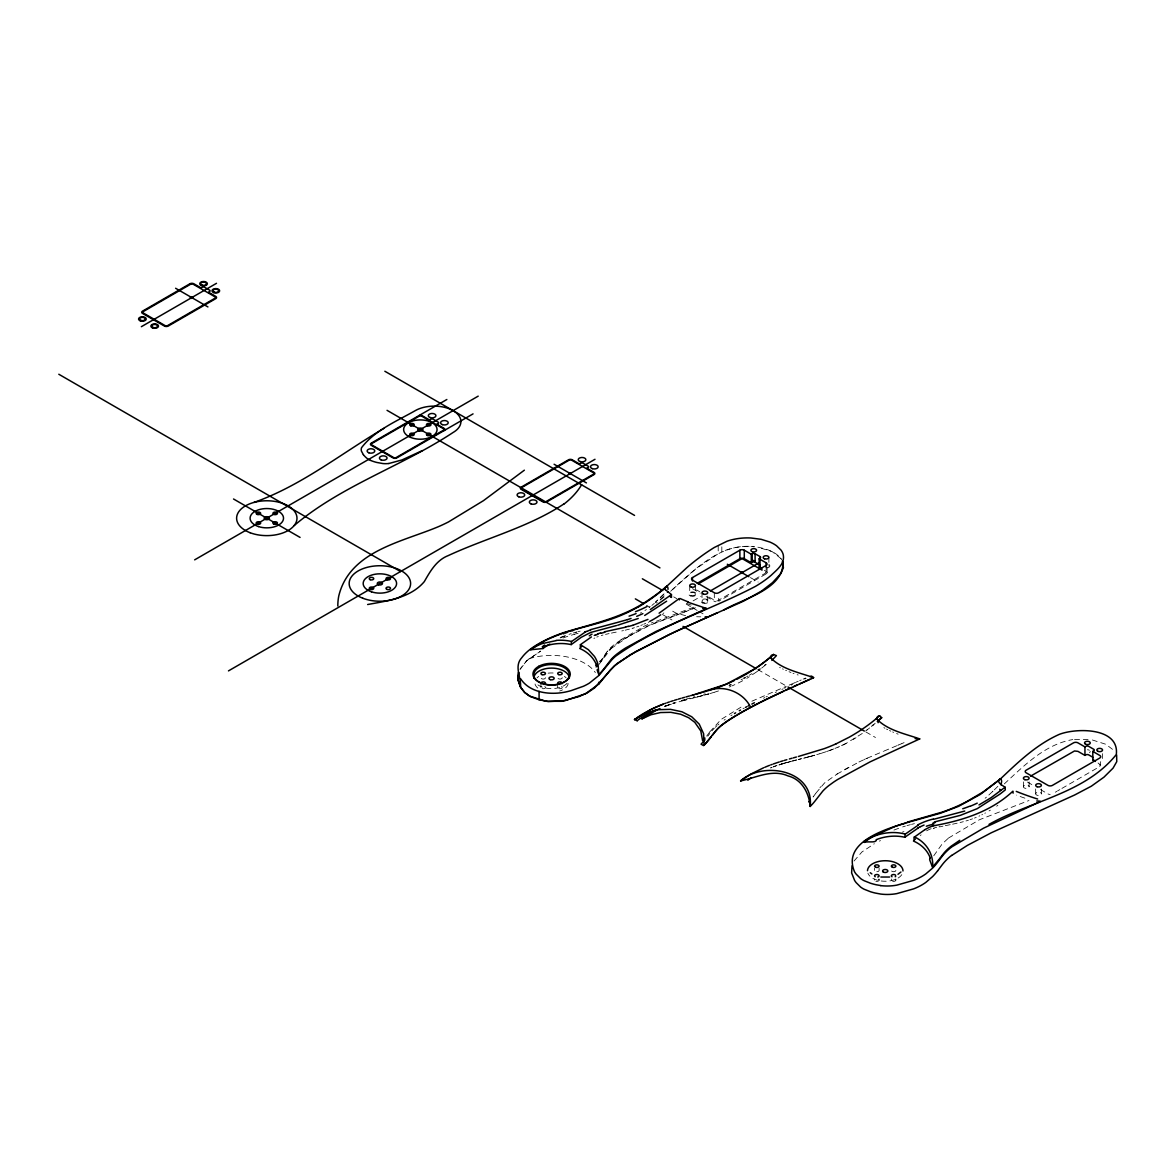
<?xml version="1.0" encoding="UTF-8"?>
<svg xmlns="http://www.w3.org/2000/svg" width="1176" height="1176" viewBox="0 0 1176 1176"><rect width="100%" height="100%" fill="white"/><g stroke="black" fill="none" stroke-linecap="round" stroke-linejoin="round"><path stroke-width="0.75" stroke-dasharray="5 3.75" d="M767.061 572.624L767.061 567.302M520.189 669.276L526.819 660.603L540.695 651.092L526.819 660.603L519.939 669.188M854.011 861.053L861.964 851.938L874.341 843.721M603.361 657.766L600.642 661.75A78.263 45.188 0 0 1 599.936 662.676M603.773 657.134L606.845 652.695A61.534 35.53 0 0 1 611.799 647.491M709.892 731.751L721.197 719.389L743.923 705.335M816.012 793.006L824.523 782.966L837.65 773.661M709.657 732.075L706.394 736.47M815.777 793.344L813.116 796.96L814.042 795.74M1100.721 761.607L1099.81 766.532L1060.546 789.199M707.79 736.191L709.819 733.471M607.183 651.445L601.024 660.53M933.759 855.775L942.152 843.971L948.62 837.959M599.054 664.366L611.211 648.476M819.922 787.744L820.819 786.685M663.734 594.277L655.561 602.215M997.88 786.332L993.705 790.463L994.528 789.655M664.043 593.851L655.267 602.318M664.102 595.732L660.03 599.731M988.84 795.035L993.852 790.316M993.014 791.11L992.338 791.771M677.303 584.972C698.603 565.832 723.152 542.753 754.404 546.752C743.35 545.796 731.913 547.105 721.829 551.926L721.829 543.415M670.658 591.263L675.627 586.574M672.334 589.705L695.913 568.758L718.198 553.734L718.198 545.223M715.229 727.341L717.037 725.665M1004.319 783.892C1024.178 765.547 1045.052 744.335 1072.777 739.572M611.138 648.549L628.219 636.642M654.356 603.303L651.857 605.449M875.209 723.24L870.24 727.4M986.399 797.181L985.135 798.225M717.977 724.857L718.948 724.048M873.974 724.342L872.827 725.283M873.283 724.901L872.151 725.842M766.267 664.396L762.974 667.057M664.102 596.982L656.311 603.038M869.593 727.915L868.652 728.664M762.533 667.395L761.68 668.071M865.668 730.972L868.123 729.076M867.785 729.34L866.918 730.017M760.798 668.747L757.006 671.599M648.932 607.595L650.255 606.566M948.459 838.076L979.387 819.76L1028.956 800.518M764.297 665.366L765.458 664.514M756.594 671.908L746.775 678.39M862.287 733.471L846.029 743.452A119.467 68.972 0 0 1 839.473 746.554L832.49 749.421M724.122 720.124L725.225 719.359M920.235 835.475L921.117 834.887M663.881 612.931L662.985 613.549M997.851 805.369L996.645 806.177M758.255 669.585L759.49 668.747M620.928 639.715L643.492 626.72M856.04 737.705L855.07 738.322M854.643 738.601L853.32 739.395M836.989 774.073L859.009 761.975M751.92 673.642L749.288 675.23M990.398 810.146L989.06 810.94M628.146 636.686L649.887 625.25L694.619 608.154M693.105 600.892L700.94 596.379M766.149 565.391L766.149 573.903L718.742 601.274L718.742 596.159M1055.357 792.198L1056.842 791.345M1057.577 790.904L1059.811 789.625M746.613 676.773L747.965 676.009M844.765 769.501L848.484 767.443M742.717 680.713L740.38 681.948A119.952 69.252 0 0 1 731.913 685.931M743.026 708.716L744.276 708.04M985.532 812.925L984.797 813.322M651.136 620.678L651.871 620.281M741.1 679.772L742.497 679.037M593.895 638.421L594.806 637.98M982.563 814.468L981.813 814.836M751.861 701.219L786.274 686.314M763.459 698.221L764.753 697.588M766.061 696.942L767.369 696.31M858.921 762.019L867.271 758.153M879.442 841.105L880.486 840.59M775.249 692.532L776.572 691.9M781.878 689.415L783.216 688.798M784.554 688.18L785.877 687.563M979.77 815.821L978.947 816.188M864.184 759.534L865.315 759.02M645.697 623.368L643.801 624.221M791.242 685.108L792.58 684.505M866.05 758.682L866.8 758.358M804.722 679.052L806.075 678.449M867.08 758.241L883.382 751.317M805.678 678.008L803.179 679.111M799.695 680.625L801.194 679.978M798.21 681.257L796.24 682.109M904.079 742.629L901.86 743.585M795.505 682.418L793.05 683.462M901.61 743.688L898.949 744.82M695.486 607.786L695.207 607.889M792.565 683.668L789.169 685.108M897.7 745.349L898.685 744.937M694.296 608.051L676.773 614.96M896.729 745.76L883.852 751.126M693.678 607.213L653.341 622.354M730.84 686.387L729.223 687.049M642.552 624.75L640.832 625.441M976.212 817.379L974.478 818.084M596.82 637.083L598.29 636.51M893.936 830.065L900.581 827.61M664.469 706.673L667.204 705.644M770.515 767.972L772.059 767.369L770.912 767.81M833.696 748.965L831.432 749.832M560.776 637.23L571.168 633.614M665.057 706.306L670.849 704.145L668.879 704.85M832.093 749.582L829.462 750.553M664.91 705.982L666.498 705.38M773.176 766.796L776.968 765.414M638.891 626.176L636.613 626.984M773.323 766.899L776.116 765.914M830.859 750.038L826.625 751.538M667.483 705.541L671.408 704.159M972.552 818.819L969.994 819.716M674.98 615.607L653.209 623.633A136.754 78.954 0 0 0 643.331 628.013L620.707 640.979A110.25 63.651 0 0 0 611.74 647.462M668.1 704.806L669.717 704.233M825.846 751.802L821.73 753.125M718.507 690.929L714.464 692.223M672.981 703.13L674.627 702.587M933.332 828.668L934.156 828.389M672.878 703.468L674.921 702.807M778.953 764.959L780.114 764.591M673.128 703.601L676.053 702.689M902.683 826.919L905.373 826.081M779.247 764.856L781.408 764.18M821.201 753.302L819.731 753.757M968.392 820.231L965.996 820.966M634.452 627.69L632.953 628.146M902.315 832.138L903.932 831.638M781.085 764.282L780.291 764.532L782.76 763.768M714.155 692.326L710.01 693.561M819.525 753.816L816.761 754.639M781.04 764.062L789.64 761.636M781.584 764.135L785.759 762.901M601.303 635.51L602.95 635.04M783.069 763.68L783.951 763.415M632.909 628.16L632.085 628.396M681.301 700.529L684.697 699.544M703.483 694.325L705.174 693.84M679.052 701.807L681.169 701.205M709.04 693.84L704.248 695.178M814.836 755.198L807.456 757.226M906.99 825.611L910.4 824.67M573.329 632.967L576.74 632.026A124.965 69.707 -0.8 0 0 574.476 632.659M686.402 699.058L689.812 698.103M706.159 694.663L708.422 694.031L692.649 698.103M787.288 762.474L786.377 762.724L789.125 761.975M787.597 762.386L791.198 761.416M693.237 697.162L694.942 696.692M682.095 700.955L692.399 698.265M810.352 756.447L814.542 755.301L798.754 759.373M790.007 761.739L790.978 761.475M703.277 695.442L699.426 696.457M809.397 756.712L798.21 759.608M681.316 700.955L690.327 698.662M963.335 821.701L960.086 822.524M629.38 629.145L625.176 630.189M792.536 761.063L794.109 760.652M805.178 757.814L806.486 757.476M796.622 760.005L793.477 760.813M698.47 696.707L693.678 697.927M803.62 758.211L804.575 757.976M911.547 824.361L914.428 823.641M577.886 631.732L580.194 631.144M791.874 761.063L796.431 759.931M605.552 634.379L609.08 633.585M939.653 826.904L942.917 826.169M957.132 823.2L952.619 824.185M623.471 630.571L621.781 630.953M611.432 633.085L616.195 632.115M945.313 825.67L950.296 824.655M1074.555 739.381L1088.065 739.395M696.618 616.739L700.764 616.827M685.593 615.651L675.965 613.093L670.952 610.197M1092.372 739.983L1105.896 744.29L1114.231 750.67M798.166 675.009L797.137 674.686M794.035 673.627L793.021 673.26M898.111 734.147L896.597 733.574M790.992 672.496L788.993 671.716M893.642 732.369L892.687 731.972M786.568 670.702L785.627 670.291M890.82 731.149L889.468 730.531M783.348 669.262L782.481 668.85M887.748 729.693L886.513 729.076M780.394 667.806L779.615 667.395M884.969 728.253L883.882 727.635M764.4 570.331L766.149 571.345A3.131 1.808 0 0 1 766.149 573.903M1098.061 762.974L1100.721 765.253M750.42 577.578L758.108 582.017M696.56 589.882L699.676 591.69M709.055 597.099L715.302 600.701A1.735 1 0 0 0 717.757 600.701L765.164 573.329A1.735 1 0 0 0 765.164 571.904M692.458 588.647L700.264 593.16M706.115 596.541L714.317 601.274A3.131 1.808 0 0 0 715.949 601.759M1027.471 782.069L1033.63 785.627M1040.451 789.566L1047.978 793.903A3.131 1.808 0 0 0 1050.183 794.432M673.686 596.864L676.817 598.672M686.211 604.096L697.177 610.432M698.735 611.329L703.439 614.048M646.477 605.287L649.652 607.125M662.382 614.46L671.922 619.972M757.785 669.556L786.421 686.078M865.933 731.986L875.473 737.484M781.026 558.615L772.235 551.662L757.873 547.207C766.752 548.854 776.557 551.911 781.82 559.82M1102.544 753.669L1102.544 758.52M1041.392 788.964L1041.392 793.829A2.866 1.661 0 0 1 1037.1 795.255A2.866 1.661 0 0 1 1037.1 792.389A2.866 1.661 0 0 1 1041.392 793.829M1035.659 788.964L1035.659 793.829M1029.118 781.878L1029.118 786.729A2.866 1.661 0 0 1 1024.811 788.17A2.866 1.661 0 0 1 1024.811 785.303A2.866 1.661 0 0 1 1029.118 786.729M1023.385 781.878L1023.385 786.729M895.862 879.016L895.862 880.089M891.349 879.016L891.349 880.089M879.104 868.27L879.104 870.402A2.264 1.308 0 0 1 876.385 871.681A2.264 1.308 0 0 1 874.768 869.887M879.104 879.016L879.104 880.089M874.577 868.27L874.577 870.402M874.577 879.016L874.577 880.089M768.883 557.38L768.883 565.891M714.317 592.763L714.317 601.274M707.731 596.085L707.731 601.186A2.866 1.661 0 0 1 703.439 602.626A2.866 1.661 0 0 1 703.439 599.76A2.866 1.661 0 0 1 707.731 601.186M701.999 592.675L701.999 601.186M695.457 585.589L695.457 594.101A2.866 1.661 0 0 1 691.15 595.526A2.866 1.661 0 0 1 691.15 592.66A2.866 1.661 0 0 1 695.457 594.101M689.724 585.589L689.724 594.101M557.689 683.197L557.689 687.445M540.931 683.197L540.931 687.445M567.155 683.271A17.758 10.261 0 0 1 551.559 688.607A17.758 10.261 0 0 1 535.977 683.271M768.81 565.538A2.866 1.661 0 0 1 768.81 566.244M767.149 567.405A2.866 1.661 0 0 1 765.811 567.538M529.009 658.722A47.113 27.21 0 0 1 595.335 672.54M768.81 564.392A3.822 2.205 0 0 1 769.486 566.803A3.822 2.205 0 0 1 765.87 568.096M562.202 677.641A2.264 1.308 0 0 1 559.952 679.067A2.264 1.308 0 0 1 557.703 677.641M544.782 686.534A2.264 1.308 0 0 1 544.782 688.372A2.264 1.308 0 0 1 541.592 688.372A2.264 1.308 0 0 1 541.592 686.534M568.199 683.609A16.714 9.658 0 0 1 559.673 691.047M537.785 688.078A16.714 9.658 0 0 1 534.933 681.61M536.947 677.92A16.714 9.658 0 0 1 538.726 676.42M548.134 673.157A16.714 9.658 0 0 1 554.999 673.157M564.406 676.42A16.714 9.658 0 0 1 566.185 677.92M545.429 677.641A2.264 1.308 0 0 1 543.18 679.067A2.264 1.308 0 0 1 540.931 677.641M561.54 686.534A2.264 1.308 0 0 1 561.54 688.372A2.264 1.308 0 0 1 558.35 688.372A2.264 1.308 0 0 1 558.35 686.534M649.034 621.986A136.93 107.986 24.5 0 1 648.285 622.354M691.194 605.067A29.532 6.659 18.2 0 1 683.682 602.274M643.345 626.632A133.902 77.91 0.3 0 1 653.224 622.251M621.163 639.847A108.486 62.843 0.1 0 0 612.196 646.271A59.947 34.913 0.5 0 0 607.286 651.475M600.51 660.398A78.527 44.82 -0.8 0 1 599.26 661.897M563.069 637.98A100.621 58.094 0 0 1 574.697 634.217M574.682 634.202A141.811 81.879 0 0 1 578.092 633.276M560.158 637.936A95.315 53.684 -0.8 0 1 565.2 636.025M563.231 634.217A103.591 61.181 0.8 0 1 573.065 630.983M641.493 612.505A70.119 40.19 -0.3 0 1 640.303 613.137M646.403 609.535A73.809 42.277 -0.4 0 1 644.918 610.506M846.029 743.452A119.776 69.149 0 0 1 838.018 747.186M730.899 715.669A196.48 113.44 0 0 1 732.075 714.949M711.965 730.796A79.292 45.776 0 0 1 714.361 728.194M1024.899 798.166A30.547 7.056 18.1 0 1 1016.681 795.108M939.007 826.787A81.658 46.599 5.5 0 1 939.462 826.669M933.803 828.08A54.184 29.944 4.6 0 1 936.699 827.242M926.6 830.815A39.999 20.654 2.5 0 1 931.686 828.477M1090.255 751.435A2.866 1.661 0 0 1 1089.417 752.611M1087.388 749.774A2.866 1.661 0 0 1 1089.417 750.259M895.862 870.402A2.264 1.308 0 0 1 893.613 871.71A2.264 1.308 0 0 1 891.349 870.402M878.443 879.163A2.264 1.308 0 0 1 878.443 881A2.264 1.308 0 0 1 875.238 881A2.264 1.308 0 0 1 875.238 879.163M895.201 879.163A2.264 1.308 0 0 1 895.201 881A2.264 1.308 0 0 1 892.011 881A2.264 1.308 0 0 1 892.011 879.163M901.786 874.679A17.758 10.261 0 0 1 883.896 881.221A17.758 10.261 0 0 1 867.888 873.224M690.459 595.938A3.822 2.205 0 0 0 696.398 594.247A3.822 2.205 0 0 0 690.9 592.116A3.822 2.205 0 0 0 690.459 595.938M702.748 603.023A3.822 2.205 0 0 0 708.687 601.333A3.822 2.205 0 0 0 703.189 599.216A3.822 2.205 0 0 0 702.748 603.023"/><path stroke-width="1.5" d="M591.41 636.922L580.4 644.683L580.371 647.55L581.547 646.594M542.739 646.962A44.776 37.441 -24.3 0 1 571.271 644.639L571.374 641.626L585.001 632.247M877.281 721.535L881.691 717.669L879.648 715.772L877.575 716.537L876.429 718.712C887.439 730.399 904.961 733.706 919.72 738.91L870.137 761.842L837.753 779.438A166.874 96.344 0 0 0 833.534 782.172L828.786 785.627A75.073 43.35 0 0 0 822.7 791.213L815.38 800.562A119.423 68.958 0 0 1 810.205 806.457C809.044 793.138 802.076 779.512 788.008 775.895C771.897 768.839 755.918 777.88 740.601 780.879L750.803 774.073L763.753 767.707M687.563 602.068L706.629 608.536L655.84 631.512L625.691 647.932A158.672 91.61 0 0 0 621.575 650.622L616.959 654.003A72.589 41.91 0 0 0 611.079 659.501L603.979 668.747A111.823 64.562 0 0 1 598.834 674.598L598.084 664.778A39.94 33.002 -20.6 0 0 594.453 656.414L588.367 649.681L580.4 644.683M731.648 718.168A166.874 96.344 0 0 0 727.415 720.917L721.167 725.577A73.735 42.571 0 0 0 717.566 728.914L704.086 745.187L703.601 733.692L699.25 724.151L691.767 716.787L681.933 711.774L670.511 709.349L658.295 709.701L646.021 713.053L634.481 719.609L637.318 720.785M810.19 806.442C814.307 770.251 763.209 760.534 740.601 780.879M1001.643 781.57L1001.129 784.201A31.355 18.096 0 0 0 1001.026 784.848L1000.952 784.539M771.868 660.412L776.439 655.605L773.529 654.518L771.471 655.282L770.309 657.443C781.334 669.129 798.857 672.437 813.616 677.655C782.657 691.856 750.655 704.791 722.623 724.401A75.073 43.35 0 0 0 716.596 729.943L715.449 731.251M851.997 865.859L851.63 872.93L854.599 880.427A61.27 35.368 0 0 0 856.128 882.603L860.567 887.027A27.004 15.597 0 0 0 864.11 889.218L870.46 891.731A47.716 27.548 0 0 0 875.032 892.996L880.809 894.083A31.164 17.993 0 0 0 896.818 893.613L913.678 888.85A55.287 31.928 0 0 0 925.777 882.441L932.642 876.546A123.333 71.207 0 0 0 937.566 870.887M940.109 858.054L943.902 853.115A74.764 43.159 0 0 1 951.355 846.058L959.778 840.296M939.874 858.392L932.465 867.227L929.643 859.656L930.113 858.289M711.304 736.617L709.26 739.307A119.423 68.958 0 0 1 704.086 745.187M712.318 735.279L714.758 732.104M937.581 870.887L942.108 864.904A84.672 48.892 0 0 1 951.56 855.422M705.041 739.807L701.072 744.188L703.615 745.643M704.997 738.116L702.601 740.63L700.793 730.957L694.81 722.329L688.621 717.698L680.581 714.2L670.835 712.318L660.515 712.553L650.931 714.758L641.699 718.962L657.134 709.804M900.934 872.033L897.964 874.297M810.161 800.43L808.72 801.9M294.147 525.584C341.334 485.541 401.751 466.402 453.083 432.489A26.754 15.45 0 0 0 453.083 410.645A26.754 15.45 0 0 0 415.26 410.645C396.591 421.273 374.791 430.269 361.532 447.718A17.64 10.187 0 0 0 361.429 451.128L363.355 454.671M1001.614 780.732L1000.776 778.718L980.314 794.432L958.411 806.413L940.388 813.263L911.297 821.436M773.529 654.518L770.809 656.87A218.398 126.097 0 0 1 754.463 669.041L726.254 684.182L693.017 695.016M571.33 644.507L581.267 637.289L590.528 632.526M671.452 597.437L671.452 594.571L665.19 589.558M671.452 594.571L650.313 609.55M747.818 780.217L749.597 778.865M915.457 839.032L914.031 840.178L914.061 837.312L925.056 829.55M1000.717 778.703A27.357 7.012 14.8 0 0 999.615 779.203C996.057 782.422 1002.849 785.656 1005.112 787.214L991.059 797.71L978.991 804.928M524.364 470.18L483.468 500.653L448.556 521.894A163.082 94.153 0 0 1 439.618 526.157C402.927 541.945 349.728 550.559 338.761 596.011A151.189 87.289 0 0 0 337.821 606.022M635.937 718.477L634.481 719.609L651.357 709.304A133.035 76.808 0 0 1 663.249 704.159M543.091 648.535L530.626 649.755C554.616 631.291 585.663 628.278 613.402 618.37A137.401 79.321 0 0 0 633.629 609.403M666.645 601.201L644.683 615.46M951.678 855.466L967.363 845.412L991.118 832.858L1074.658 794.991L1091.372 786.171L1103.985 777.145L1113.069 768.119L1116.759 761.636L1116.627 754.948M563.995 503.887C528.509 527.318 486.511 537.858 448.232 555.601C436.443 560.173 430.24 571.271 424.315 581.606C410.586 597.952 387.448 600.877 367.632 604.523M749.803 778.718L751.038 777.85M637.054 717.654L642.684 713.964M881.691 717.669L878.472 720.462L878.134 722.696M659.104 613.196L679.258 598.555L679.346 599.907M732.501 717.639L736.014 715.508M383.89 428.387C340.981 453.613 301.409 485.703 254.001 502.417M737.352 714.729L746.936 709.363M141.355 326.693L216.502 283.313M446.851 399.502L371.204 443.176A2.602 1.499 0 0 0 371.204 445.292L393.063 457.92A2.602 1.499 0 0 0 396.753 457.92L473.046 413.879M429.666 419.905L430.769 419.273A1.735 1 0 0 1 433.238 419.273L438.148 422.11A1.735 1 0 0 1 438.148 423.522L437.046 424.168M194.643 559.85L478.206 396.136M579.592 463.917L580.709 463.285A1.735 1 0 0 1 583.164 463.285L588.073 466.122A1.735 1 0 0 1 588.073 467.534L586.971 468.18M228.467 670.893L594.997 459.287M692.458 580.988L692.458 577.578L739.866 550.206A3.131 1.808 0 0 1 744.29 550.206L751.288 554.249L752.155 553.749A2.087 1.205 0 0 1 755.095 553.749L760.005 556.586L760.005 566.803L759.152 567.302L759.152 558.791L760.005 558.291A2.087 1.205 0 0 0 760.005 556.586M697.192 583.355L739.866 558.718A3.131 1.808 0 0 1 744.29 558.718L751.288 562.76L752.155 562.26A2.087 1.205 0 0 1 755.095 562.26L760.005 565.097A2.087 1.205 0 0 1 760.299 565.318M698.176 583.928L740.851 559.291A1.735 1 0 0 1 743.305 559.291L762.048 570.11M710.319 590.955L758.858 562.937M1030.558 776.16L1074.496 750.979L1077.951 751.361L1084.948 755.404L1085.801 754.904A2.087 1.205 0 0 1 1088.755 754.904L1093.048 757.388M1092.813 751.42L1099.81 755.462A3.131 1.808 0 0 1 1099.81 758.02L1052.402 785.392A3.131 1.808 0 0 1 1047.978 785.392L1026.104 772.779A3.131 1.808 0 0 1 1026.104 770.221L1073.526 742.85A3.131 1.808 0 0 1 1077.951 742.85L1084.948 746.892L1085.801 746.393A2.087 1.205 0 0 1 1088.755 746.393L1093.665 749.23A2.087 1.205 0 0 1 1093.665 750.935L1092.813 751.42L1092.813 759.931L1095.429 761.445M1092.813 759.931L1093.665 759.446M643.684 713.376L649.902 710.025M918.338 825.067L905.035 834.269L904.976 837.15L918.221 827.977M637.657 607.257L633.658 609.433M739.307 710.76L740.542 710.069M743.879 678.287L745.261 677.538M747.407 709.113L759.211 702.983M745.525 707.379L746.789 706.702M748.054 706.041L749.318 705.38M876.429 839.693C876.311 843.383 868.549 840.972 864.287 842.383M585.971 631.747L586.824 631.306M736.705 679.331L742.967 675.994A212.165 122.495 0 0 0 773.47 654.488M751.861 704.056L754.419 702.748M422.36 450.599L401.942 459.948L388.874 463.506M760.166 702.498L764.988 700.102M594.262 635.393L595.071 635.011M765.958 699.632L783.569 691.209M989.016 824.376C1031.073 800.768 1085.139 793.447 1116.318 754.507C1119.493 727.532 1076.804 727.635 1059.297 734.368C1037.085 744.246 1019.107 761.181 1001.717 777.733A225.851 130.389 0 0 1 998.983 780.114L983.415 791.771L966.687 801.635A147.897 85.392 0 0 1 942.094 812.146L907.24 822.142M650.975 709.495L657.649 706.438M647.961 619.399L632.997 625.235M734.559 680.389L730.149 682.462A138.107 79.733 0 0 1 717.992 687.431L703.733 692.017M785.553 690.283L791.522 687.548M836.268 743.732L849.087 737.264A212.165 122.495 0 0 0 879.575 715.758M793.506 686.637L797.504 684.814M657.899 709.451L659.957 708.54M799.504 683.918L809.573 679.434M1039.863 801.738L983.503 828.198L951.678 846.955A84.672 48.892 0 0 0 942.108 856.393L937.581 862.375A123.333 71.207 0 0 1 932.671 868.05L925.777 873.93A55.287 31.928 0 0 1 913.693 880.339L896.847 885.131A31.164 17.993 0 0 1 880.78 885.631M810.146 676.656L811.513 676.053L813.616 677.655L811.587 678.537M717.478 612.681L668.909 634.658L630.307 654.753L614.386 665.822L594.6 687.916L587.5 692.723L578.842 696.648L561.334 701.308L545.987 701.278L529.509 696.074L524.702 692.502L520.689 687.387L524.702 692.502L530.464 696.574L539.078 699.764L548.295 701.587L564.936 700.675L585.501 693.781L598.981 683.918L610.153 670.158L617.15 663.499L635.834 651.563L676.112 631.247L743.555 601.142L761.607 591.028L772.514 582.62L780.923 573.491L783.407 567.626L782.466 561.055M723.946 609.903C742.335 598.863 783.583 589.617 782.981 562.319M729.385 685.314L730.899 684.653M638.23 618.488L617.723 625.22M658.795 705.953L659.942 705.468M764.9 767.222L769.56 765.341M590.528 629.66L616.724 622.619M661.103 704.997L663.455 704.086M590.705 632.453L616.445 625.544M597.393 634.011L600.642 632.864M708.775 690.503C724.181 684.52 743.629 692.458 750.67 707.379M664.646 703.63L665.837 703.189M770.75 764.9L771.956 764.459M895.333 826.346L873.93 835.945A86.539 49.965 0 0 0 864.257 842.383M667.042 702.763L669.467 701.91M773.147 764.018L779.291 761.96M631.071 618.429L627.514 619.62M895.921 826.14L898.92 825.126M964.732 811.058L933.553 819.304M670.702 701.499L673.172 700.705M933.23 825.846C962.1 820.686 990.971 811.734 1012.918 791.183L1012.962 791.86A103.664 53.479 -64.8 0 1 1013.109 793.168M899.522 824.92L902.58 823.964M543.062 643.404L556.13 640.626M627.396 619.649L617.18 622.501M674.421 700.308L676.935 699.544M780.541 761.578L783.04 760.813M903.197 823.773L905.667 823.024M632.85 625.279L628.469 626.485M678.199 699.161L680.728 698.426M784.304 760.431L786.847 759.696M701.822 692.561L696.074 694.178M682.006 698.059L684.55 697.353M789.39 758.976L791.948 758.255M910.665 821.598C890.114 827.698 840.987 840.605 854.599 871.916A61.27 35.368 0 0 0 856.128 874.091L860.567 878.516A27.004 15.597 0 0 0 864.11 880.706L870.46 883.22A46.922 27.092 0 0 0 876.12 884.749L880.809 885.572M685.902 696.971L689.43 696.001M793.227 757.903L796.431 757.021M690.621 695.678L694.163 694.707M798.357 756.491L824.097 748.7A138.107 79.733 0 0 0 836.254 743.732M934.361 821.965L960.366 815.35L977.212 808.662L999.967 794.094L1005.289 789.919L1005.112 787.214M604.376 631.821L625.632 627.19M889.6 877.031L880.853 877.031M705.144 616.797L708.143 616.753M702.66 608.315L706.629 608.536M1036.762 800.974L1040.29 801.179M915.09 738.601L919.72 738.91M520.63 678.773C530.391 693.84 552.793 695.56 568.949 691.209A90.464 52.229 0 0 0 571.213 690.591L583.384 686.284A53.728 31.017 0 0 0 589.426 683.08L598.981 675.406L612.093 659.515A73.735 42.571 0 0 1 615.695 656.164C658.369 625.735 709.378 610.55 755.462 586.368A133.226 76.91 0 0 0 771.074 575.373C776.63 569.978 784.936 563.98 783.319 555.101A31.443 18.154 0 0 0 781.026 550.118L776.572 545.782A34.751 20.066 0 0 0 769.839 542.033L761.166 539.314L750.847 537.976A39.528 22.814 0 0 0 727.033 541.225L714.273 547.501A235.626 136.034 0 0 0 698.221 558.512L697.03 559.379A294.588 170.079 0 0 0 686.475 568.008L667.174 585.883A217.707 125.685 0 0 1 648.99 599.642C623.677 617.547 592.969 623.618 563.907 632.541A128.316 74.073 0 0 0 553.323 636.539A133.167 76.881 0 0 0 544.738 640.464C536.227 644.83 527.627 649.858 521.806 657.649C513.647 666.527 521.482 677.229 520.512 687.078L517.852 679.375L518.587 672.393L517.852 679.375L520.512 687.078M370.514 460.375L369.514 459.934A10.305 5.954 0 0 1 367.691 458.905L366.956 458.317A35.236 20.345 0 0 1 363.384 454.656M759.152 558.791L766.149 562.834L766.149 566.244M759.152 567.302L761.945 568.919M579.356 463.917L572.227 459.801A2.602 1.499 0 0 0 568.537 459.801L521.13 487.187A2.602 1.499 0 0 0 521.13 489.304L542.989 501.931A2.602 1.499 0 0 0 546.678 501.931L594.086 474.56A2.602 1.499 0 0 0 594.086 472.429L586.971 468.313M554.102 464.241L586.427 482.895M727.327 564.245L748.877 576.696M384.846 371.249L634.555 515.411M429.431 419.905L422.302 415.804A2.602 1.499 0 0 0 418.612 415.804M437.046 424.301L444.16 428.417A2.602 1.499 0 0 1 444.16 430.548M175.606 288.267L207.931 306.921M387.051 410.336L659.942 567.89M642.361 578.783L662.72 590.528M635.349 598.863L643.301 603.45M683.05 626.396L756.197 668.63M788.008 686.99L864.331 731.06M58.8 374.247L400.546 571.551M233.524 498.991L300.071 537.417M538.682 666.322L539.284 667.395M871.872 873.93L870.255 872.724M597.099 669.805L598.805 674.598M1084.948 746.892L1084.948 755.404M755.095 553.749L755.095 562.26M752.155 553.749L752.155 562.26M751.288 554.249L751.288 562.76M744.29 550.206L744.29 558.718M739.866 550.206L739.866 558.718M539.078 691.268L539.078 699.764M637.142 720.697A104.708 60.446 0 0 1 655.738 709.834M533.801 678.361A17.758 10.261 0 0 1 551.559 668.1A17.758 10.261 0 0 1 569.331 678.361M760.372 566.509A2.087 1.205 0 0 1 760.005 566.803M753.331 560.438A2.866 1.661 0 0 1 752.861 560.379M598.687 682.286A47.113 27.21 0 0 1 598.599 684.285M755.124 560.849A3.822 2.205 0 0 1 751.758 560.687M388.874 463.506A17.64 10.187 0 0 1 382.979 463.565L376.835 462.462A35.236 20.345 0 0 1 370.484 460.389M581.635 484.703A120.07 69.325 0 0 1 564.142 503.945M579.724 648.461A39.293 31.943 -12.8 0 1 596.702 665.572M688.034 601.833A36.853 6.556 19.6 0 1 680.11 598.51M589.264 635.863A58.388 32.472 6.9 0 1 592.028 634.129M595.526 635.246A39.587 19.433 0.8 0 1 597.849 634.29M601.098 633.276A57.021 30.605 3.7 0 1 604.817 632.276M628.322 626.293A146.456 95.829 10 0 1 625.485 626.984M660.721 614.798A154.041 120.452 23.2 0 1 649.696 621.428M556.145 640.376A49.73 42.38 -27.2 0 1 571.448 641.449M671.231 597.29A26.21 7.379 15.5 0 1 670.158 596.585M584.575 632.071A64.371 31.576 0.6 0 1 585.545 631.541M587.03 631.409A51.2 25.196 0.7 0 1 590.734 629.777M636.098 613.578A115.395 75.293 8 0 1 629.072 616.136M647.138 606.448A138.592 99.269 14.6 0 1 635.452 611.696M642.875 613.622A131.153 92.772 13.5 0 1 636.686 616.342M542.224 646.815A71.545 41.439 0.5 0 1 544.62 645.051M665.263 589.573A22.623 5.806 15.7 0 1 664.94 587.574L667.115 586.089A13.186 7.615 0 0 1 667.997 589.382M666.968 586.03A211.592 122.157 0 0 1 637.774 607.33M766.149 562.834A3.131 1.808 0 0 1 766.149 565.391L718.742 592.763A3.131 1.808 0 0 1 714.317 592.763L692.458 580.135A3.131 1.808 0 0 1 692.458 577.578M541.21 683.829A2.264 1.308 0 0 1 542.224 682.021A2.264 1.308 0 0 1 545.282 682.712A2.264 1.308 0 0 1 543.871 684.432M559.261 684.432A2.264 1.308 0 0 1 557.85 682.712A2.264 1.308 0 0 1 560.908 682.021A2.264 1.308 0 0 1 561.922 683.829M530.567 649.666A45.041 39.249 -28.3 0 1 543.033 643.316M597.04 664.278A78.527 44.82 -0.8 0 1 595.85 665.44M597.305 665.704A78.263 45.188 0 0 1 596.144 666.895M667.395 592.292A19.492 6.527 0 0 1 667.953 591.866M543.018 648.505A71.795 41.454 0 0 1 549.795 644.066M734.456 713.538A196.48 113.44 0 0 1 735.661 712.832M914.369 836.871A42.365 35.339 -24 0 1 932.656 867.227M913.429 841.031A38.543 31.326 -12.8 0 1 930.304 858.23M1037.629 799.018A32.678 3.851 19.4 0 1 1016.27 791.389M925.115 829.58A48.245 24.975 2.6 0 1 933.156 825.802M863.743 841.619A47.496 41.439 -28.3 0 1 905.108 834.078M876.399 839.59A44.379 37.117 -24.3 0 1 904.917 837.283M1000.717 790.463A20.947 7.027 0.7 0 1 999.688 789.214M917.868 824.846A56.727 27.827 0.6 0 1 933.244 819.025M969.744 806.207A115.395 75.293 8 0 1 962.718 808.765M977.227 803.135A131.918 93.889 14 0 1 970.523 806.119M932.877 823.141A84.569 35.574 -2.2 0 1 935.126 822.553M926.32 826.258A56.683 25.46 -1.1 0 1 933.817 824.053M920.411 826.713A51.053 25.549 1.4 0 1 924.057 825.082M918 827.889A62.798 30.914 0.8 0 1 920.249 826.699M867.476 870.696A17.758 10.261 0 0 1 885.455 860.729A17.758 10.261 0 0 1 902.992 870.96M875.238 876.752A2.264 1.308 0 0 1 875.458 874.797A2.264 1.308 0 0 1 878.781 875.164A2.264 1.308 0 0 1 877.737 877.031M895.686 876.34A2.264 1.308 0 0 1 895.201 876.752M892.011 876.752A2.264 1.308 0 0 1 892.334 874.753A2.264 1.308 0 0 1 895.686 875.312M190.38 297.513C192.82 300.527 194.025 294.956 190.409 297.425M418.95 429.475C421.317 432.489 422.728 426.917 418.979 429.402M568.875 473.487C571.448 476.5 572.506 470.782 568.875 473.487M740.571 572.609C743.644 575.52 743.379 569.992 740.586 572.536M189.924 283.769L142.517 311.14A2.778 1.602 0 0 0 142.517 313.404L164.375 326.031A2.778 1.602 0 0 0 168.3 326.031L215.722 298.66A2.778 1.602 0 0 0 215.722 296.381L208.475 292.207L209.578 291.56A1.735 1 0 0 0 209.578 290.149L204.668 287.311A1.735 1 0 0 0 202.213 287.311L201.096 287.944L193.849 283.769A2.778 1.602 0 0 0 189.924 283.769M190.659 284.195L143.251 311.566A1.735 1 0 0 0 143.251 312.978L165.11 325.605A1.735 1 0 0 0 167.565 325.605L214.987 298.234A1.735 1 0 0 0 214.987 296.808L193.114 284.195A1.735 1 0 0 0 190.659 284.195M419.229 416.157L371.822 443.528A1.735 1 0 0 0 371.822 444.94L393.681 457.567A1.735 1 0 0 0 396.136 457.567L443.543 430.195A1.735 1 0 0 0 443.543 428.77L421.684 416.157A1.735 1 0 0 0 419.229 416.157M569.155 460.169L521.747 487.54A1.735 1 0 0 0 521.747 488.951L543.606 501.579A1.735 1 0 0 0 546.061 501.579L593.483 474.207A1.735 1 0 0 0 593.483 472.781L571.61 460.169A1.735 1 0 0 0 569.155 460.169M250.12 532.728A30.194 17.434 0 0 0 296.925 519.278A30.194 17.434 0 0 0 253.34 502.593A30.194 17.434 0 0 0 250.12 532.728M368.852 452.804A3.822 2.205 0 0 0 374.776 451.114A3.822 2.205 0 0 0 369.279 448.982A3.822 2.205 0 0 0 368.852 452.804M381.127 459.889A3.822 2.205 0 0 0 387.066 458.199A3.822 2.205 0 0 0 381.568 456.082A3.822 2.205 0 0 0 381.127 459.889M430.078 417.524A3.822 2.205 0 0 0 435.928 415.745A3.822 2.205 0 0 0 430.328 413.717A3.822 2.205 0 0 0 430.078 417.524M410.527 437.369A16.714 9.658 0 0 0 436.972 430.548A16.714 9.658 0 0 0 413.511 420.743A16.714 9.658 0 0 0 410.527 437.369M419.038 430.857A2.602 1.499 0 0 0 422.934 429.549A2.602 1.499 0 0 0 419.038 428.255A2.602 1.499 0 0 0 419.038 430.857M410.821 425.844A2.264 1.308 0 0 0 414.217 424.712A2.264 1.308 0 0 0 410.821 423.58A2.264 1.308 0 0 0 410.821 425.844M410.63 435.458A2.264 1.308 0 0 0 414.202 434.532A2.264 1.308 0 0 0 411.027 433.209A2.264 1.308 0 0 0 410.63 435.458M265.261 519.425A2.602 1.499 0 0 0 269.392 518.351A2.602 1.499 0 0 0 265.732 516.823A2.602 1.499 0 0 0 265.261 519.425M273.861 514.412A2.264 1.308 0 0 0 277.433 513.5A2.264 1.308 0 0 0 274.258 512.163A2.264 1.308 0 0 0 273.861 514.412M257.279 524.173A2.264 1.308 0 0 0 260.675 523.041A2.264 1.308 0 0 0 257.279 521.909A2.264 1.308 0 0 0 257.279 524.173M258.441 526.554A16.714 9.658 0 0 0 283.519 518.204A16.714 9.658 0 0 0 258.441 509.84A16.714 9.658 0 0 0 258.441 526.554M257.088 514.412A2.264 1.308 0 0 0 260.66 513.5A2.264 1.308 0 0 0 257.5 512.163A2.264 1.308 0 0 0 257.088 514.412M273.861 524.099A2.264 1.308 0 0 0 277.433 523.173A2.264 1.308 0 0 0 274.258 521.85A2.264 1.308 0 0 0 273.861 524.099M427.594 425.844A2.264 1.308 0 0 0 430.975 424.712A2.264 1.308 0 0 0 427.594 423.58A2.264 1.308 0 0 0 427.594 425.844M427.388 435.458A2.264 1.308 0 0 0 430.96 434.532A2.264 1.308 0 0 0 427.799 433.209A2.264 1.308 0 0 0 427.388 435.458M442.367 424.624A3.822 2.205 0 0 0 448.218 422.831A3.822 2.205 0 0 0 442.617 420.802A3.822 2.205 0 0 0 442.367 424.624M387.125 589.455A2.264 1.308 0 0 0 390.52 588.323A2.264 1.308 0 0 0 387.125 587.192A2.264 1.308 0 0 0 387.125 589.455M370.161 579.695A2.264 1.308 0 0 0 373.733 578.783A2.264 1.308 0 0 0 370.572 577.46A2.264 1.308 0 0 0 370.161 579.695M371.513 591.837A16.714 9.658 0 0 0 396.591 583.487A16.714 9.658 0 0 0 371.513 575.123A16.714 9.658 0 0 0 371.513 591.837M370.366 589.455A2.264 1.308 0 0 0 373.748 588.323A2.264 1.308 0 0 0 370.366 587.192A2.264 1.308 0 0 0 370.366 589.455M387.125 579.768A2.264 1.308 0 0 0 390.52 578.651A2.264 1.308 0 0 0 387.125 577.519A2.264 1.308 0 0 0 387.125 579.768M378.569 584.781A2.602 1.499 0 0 0 382.479 583.487A2.602 1.499 0 0 0 378.569 582.179A2.602 1.499 0 0 0 378.569 584.781M362.84 598.246A30.723 17.743 0 0 0 410.542 584.619A30.723 17.743 0 0 0 366.25 567.582A30.723 17.743 0 0 0 362.84 598.246M592.292 468.636A3.822 2.205 0 0 0 598.143 466.843A3.822 2.205 0 0 0 592.542 464.814A3.822 2.205 0 0 0 592.292 468.636M580.003 461.536A3.822 2.205 0 0 0 585.854 459.757A3.822 2.205 0 0 0 580.253 457.729A3.822 2.205 0 0 0 580.003 461.536M531.052 503.901A3.822 2.205 0 0 0 536.991 502.211A3.822 2.205 0 0 0 531.493 500.079A3.822 2.205 0 0 0 531.052 503.901M518.778 496.801A3.822 2.205 0 0 0 524.716 495.125A3.822 2.205 0 0 0 519.204 492.994A3.822 2.205 0 0 0 518.778 496.801M140.282 320.842A3.822 2.205 0 0 0 146.221 319.152A3.822 2.205 0 0 0 140.708 317.02A3.822 2.205 0 0 0 140.282 320.842M152.557 327.928A3.822 2.205 0 0 0 158.495 326.237A3.822 2.205 0 0 0 152.998 324.12A3.822 2.205 0 0 0 152.557 327.928M201.508 285.562A3.822 2.205 0 0 0 207.358 283.784A3.822 2.205 0 0 0 201.757 281.755A3.822 2.205 0 0 0 201.508 285.562M213.797 292.662A3.822 2.205 0 0 0 219.647 290.869A3.822 2.205 0 0 0 214.047 288.84A3.822 2.205 0 0 0 213.797 292.662M202.11 285.136A2.866 1.661 0 0 0 206.417 283.695A2.866 1.661 0 0 0 202.11 282.269A2.866 1.661 0 0 0 202.11 285.136M214.399 292.221A2.866 1.661 0 0 0 218.692 290.795A2.866 1.661 0 0 0 214.399 289.355A2.866 1.661 0 0 0 214.399 292.221M140.973 320.431A2.866 1.661 0 0 0 145.265 319.005A2.866 1.661 0 0 0 140.973 317.564A2.866 1.661 0 0 0 140.973 320.431M153.248 327.531A2.866 1.661 0 0 0 157.555 326.09A2.866 1.661 0 0 0 153.248 324.664A2.866 1.661 0 0 0 153.248 327.531M752.302 551.72A2.866 1.661 0 0 0 756.594 550.294A2.866 1.661 0 0 0 752.302 548.854A2.866 1.661 0 0 0 752.302 551.72M764.576 558.806A2.866 1.661 0 0 0 768.883 557.38A2.866 1.661 0 0 0 764.576 555.954A2.866 1.661 0 0 0 764.576 558.806M691.15 587.015A2.866 1.661 0 0 0 695.457 585.589A2.866 1.661 0 0 0 691.15 584.163A2.866 1.661 0 0 0 691.15 587.015M703.439 594.115A2.866 1.661 0 0 0 707.731 592.675A2.866 1.661 0 0 0 703.439 591.249A2.866 1.661 0 0 0 703.439 594.115M550.265 679.654A2.602 1.499 0 0 0 554.175 678.361A2.602 1.499 0 0 0 550.265 677.053A2.602 1.499 0 0 0 550.265 679.654M558.82 674.642A2.264 1.308 0 0 0 562.202 673.51A2.264 1.308 0 0 0 558.82 672.378A2.264 1.308 0 0 0 558.82 674.642M542.048 674.642A2.264 1.308 0 0 0 545.443 673.51A2.264 1.308 0 0 0 542.048 672.378A2.264 1.308 0 0 0 542.048 674.642M541.136 683.109A17.758 10.261 0 0 0 569.228 675.862A17.758 10.261 0 0 0 544.312 665.44A17.758 10.261 0 0 0 541.136 683.109M541.519 683.168A18.64 10.76 0 0 0 570.198 674.627A18.64 10.76 0 0 0 543.033 664.558A18.64 10.76 0 0 0 541.519 683.168M1085.477 744.158A2.866 1.661 0 0 0 1090.196 743.261A2.866 1.661 0 0 0 1086.492 741.35A2.866 1.661 0 0 0 1085.477 744.158M1097.767 751.244A2.866 1.661 0 0 0 1102.485 750.361A2.866 1.661 0 0 0 1098.781 748.436A2.866 1.661 0 0 0 1097.767 751.244M1024.811 779.659A2.866 1.661 0 0 0 1029.118 778.218A2.866 1.661 0 0 0 1024.811 776.792A2.866 1.661 0 0 0 1024.811 779.659M1037.1 786.744A2.866 1.661 0 0 0 1041.392 785.318A2.866 1.661 0 0 0 1037.1 783.877A2.866 1.661 0 0 0 1037.1 786.744M883.132 871.886A2.602 1.499 0 0 0 887.615 871.592A2.602 1.499 0 0 0 884.925 869.49A2.602 1.499 0 0 0 883.132 871.886M892.481 867.285A2.264 1.308 0 0 0 895.862 866.153A2.264 1.308 0 0 0 892.481 865.022A2.264 1.308 0 0 0 892.481 867.285M875.708 867.285A2.264 1.308 0 0 0 879.104 866.153A2.264 1.308 0 0 0 875.708 865.022A2.264 1.308 0 0 0 875.708 867.285"/></g></svg>
